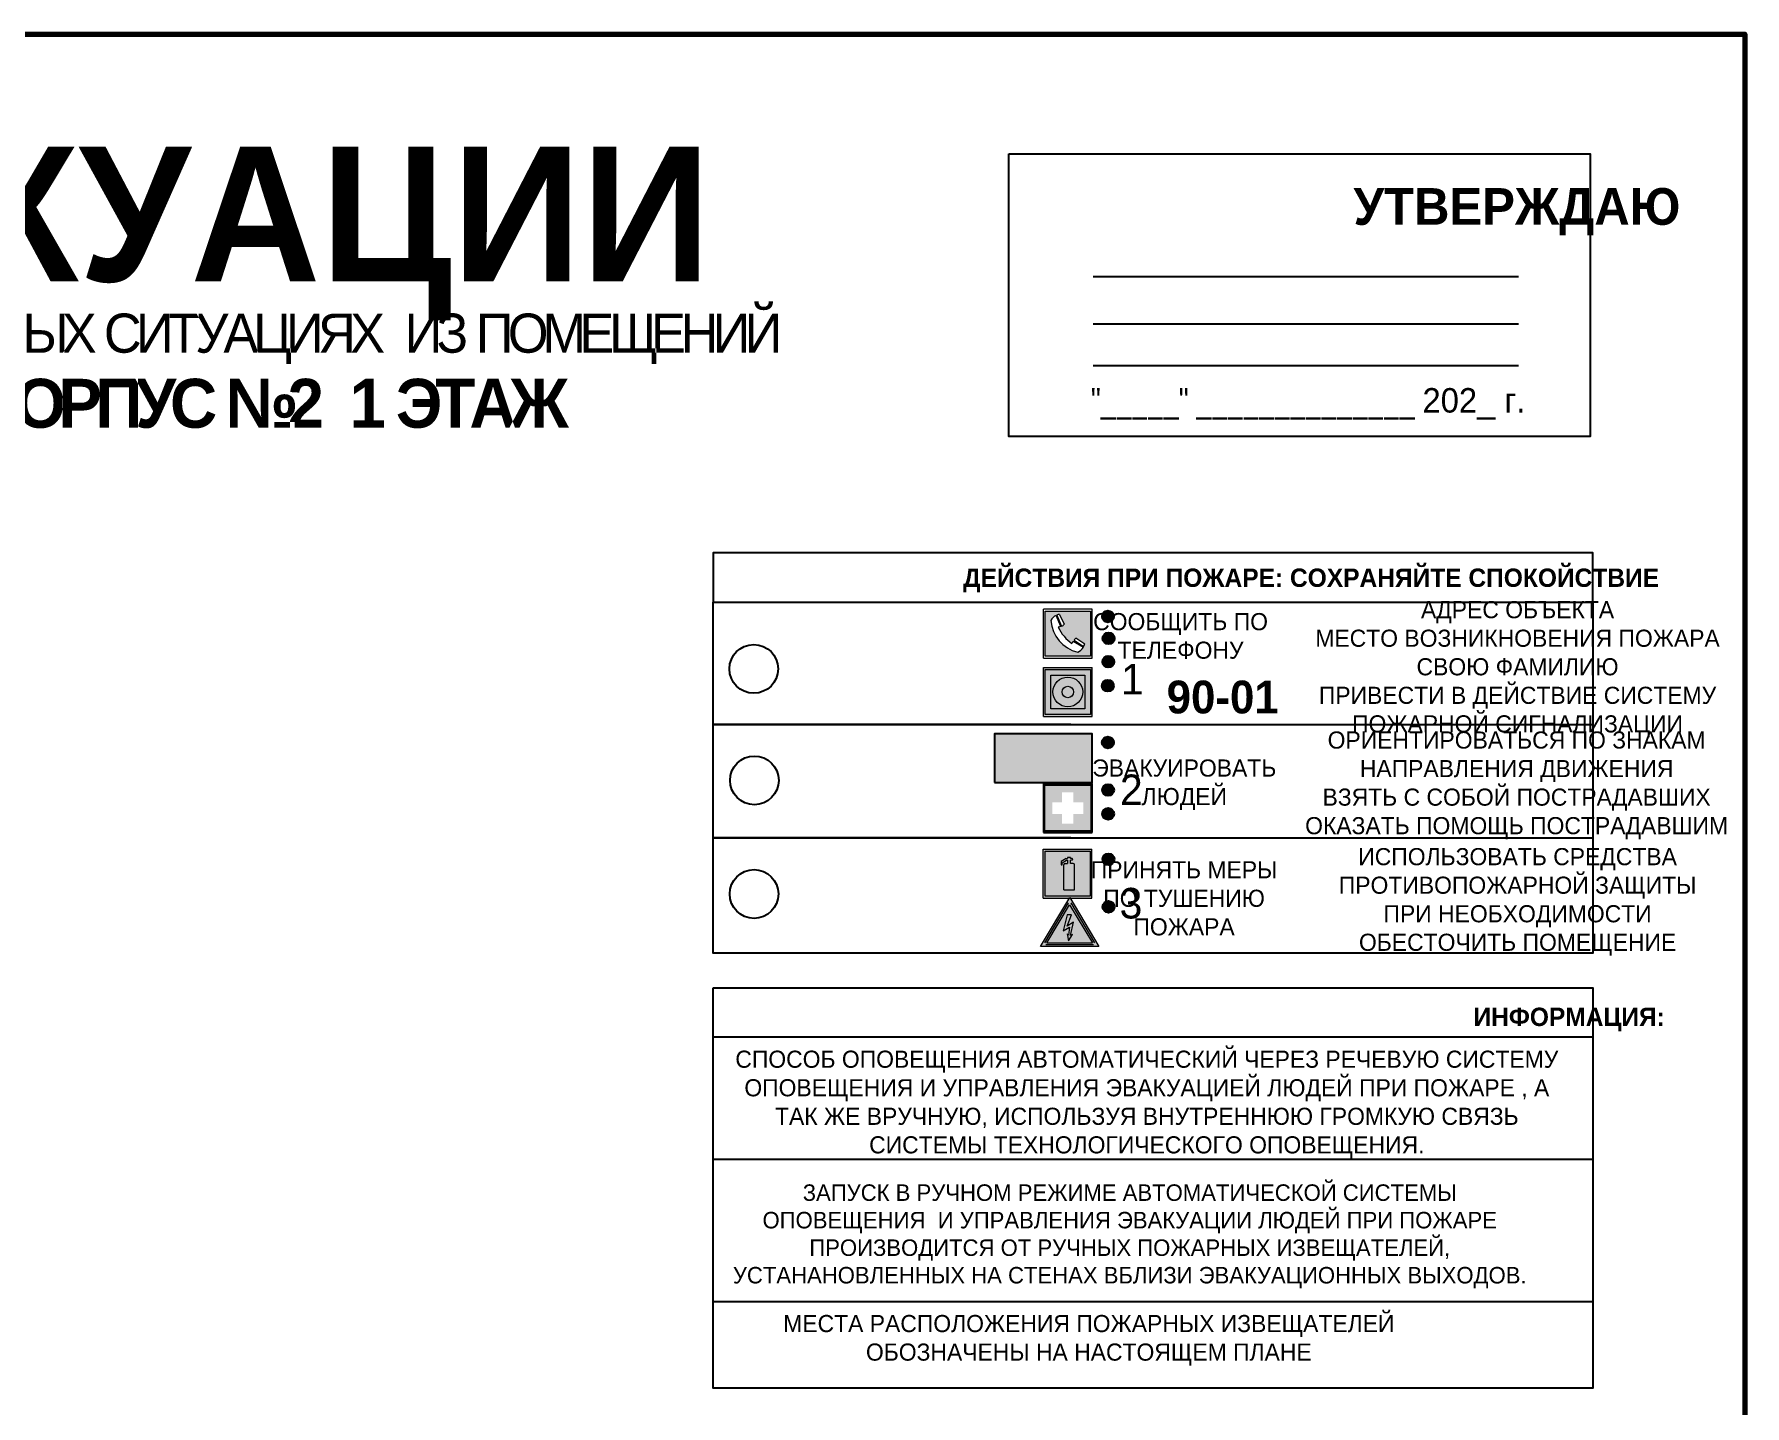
# Model space of a CAD drawing. Header units: millimetres. Extents: x 13810 to 67229, y 12374 to 21950.
# Drawn here: x 26197.6 to 26477.2, y 20438.6 to 20662.8 of the extents above; entities that cross this region are included whole.
import ezdxf

# ---------------------------------------------------------------- set-up
doc = ezdxf.new("R2010")
doc.units = ezdxf.units.MM
doc.styles.add('обычный', font='arial.ttf')

# ---------------------------------------------------------------- blocks, each defined once
blk = doc.blocks.new('A$C3E6D3DDE')
at = {"lineweight": 5}
h = blk.add_hatch(color=40, dxfattribs=at)
h.paths.add_polyline_path([(24.1, 1.45), (16.46, -11.35), (31.74, -11.35)])
h.paths.add_polyline_path([(24.09, -0.46), (30.03, -10.41), (18.14, -10.41)], flags=16)
h.paths.add_polyline_path([(24.54, -3.08), (23.41, -6.02), (25.13, -5.01), (24.33, -8.5), (24.82, -8.27), (23.79, -9.86), (23.4, -8.04), (23.8, -8.43), (24.04, -6.29), (22.39, -7.25), (23.44, -3.08)], flags=0)
h = blk.add_hatch(color=256, dxfattribs=at)
h.paths.add_polyline_path([(24.37, 0.03, 0.567511), (23.82, 0.03), (17.59, -10.4, 0.582454), (17.86, -10.88), (30.32, -10.88, 0.582149), (30.6, -10.4)])
h.paths.add_polyline_path([(24.09, -0.46), (18.14, -10.41), (30.03, -10.41)], flags=16)
h.paths.add_polyline_path([(24.54, -3.08), (23.41, -6.02), (25.13, -5.01), (24.33, -8.5), (24.82, -8.27), (23.79, -9.86), (23.4, -8.04), (23.8, -8.43), (24.04, -6.29), (22.39, -7.25), (23.44, -3.08)], flags=0)
h = blk.add_hatch(color=40, dxfattribs=at)
h.paths.add_polyline_path([(24.09, -0.46), (18.14, -10.41), (30.03, -10.41)])
h.paths.add_polyline_path([(24.82, -8.27), (23.79, -9.86), (23.4, -8.04), (23.8, -8.43), (24.04, -6.29), (22.39, -7.25), (23.44, -3.08), (24.54, -3.08), (23.41, -6.02), (25.13, -5.01), (24.33, -8.5)], flags=16)
at = {"color": 40, "lineweight": 5}
for p, q in [((16.46, -11.35), (24.1, 1.45)), ((24.1, 1.45), (31.74, -11.35))]:
    blk.add_line(p, q, dxfattribs=at)
at = {"lineweight": 5}
for p, q in [((17.59, -10.4), (23.82, 0.03)), ((24.37, 0.03), (30.6, -10.4)), ((18.14, -10.41), (24.09, -0.46)), ((23.44, -3.08), (22.39, -7.25)), ((23.41, -6.02), (24.54, -3.08)), ((24.54, -3.08), (23.44, -3.08)), ((24.09, -0.46), (30.03, -10.41)), ((22.39, -7.25), (24.04, -6.29)), ((23.8, -8.43), (23.4, -8.04)), ((23.4, -8.04), (23.79, -9.86)), ((25.13, -5.01), (23.41, -6.02)), ((23.79, -9.86), (24.82, -8.27)), ((24.04, -6.29), (23.8, -8.43)), ((24.33, -8.5), (25.13, -5.01)), ((24.82, -8.27), (24.33, -8.5)), ((17.86, -10.88), (30.32, -10.88)), ((18.14, -10.41), (30.03, -10.41))]:
    blk.add_line(p, q, dxfattribs=at)
at = {"color": 50, "lineweight": 5}
blk.add_line((31.74, -11.35), (16.46, -11.35), dxfattribs=at)
blk = doc.blocks.new('A$C456E1F9C')
at = {"lineweight": 5}
h = blk.add_hatch(color=242, dxfattribs=at)
h.paths.add_polyline_path([(0.51, -1.47), (0.51, -13.26), (12.29, -13.26), (12.29, -1.47)])
h.paths.add_polyline_path([(5.42, -4.95, -0.254479), (4.78, -5.4), (3.52, -2.53, -0.209735), (4.23, -2.4)], flags=16)
h.paths.add_polyline_path([(8.53, -8.6), (10.87, -10.17), (10.54, -10.76), (8.03, -9.13, -0.192251)], flags=16)
h.paths.add_polyline_path([(4.61, -5.49, 0.005518), (3.87, -5.72, 0.128647), (7.49, -10.01, 0.00809), (7.83, -9.33), (10.47, -10.97, -0.16736), (8.99, -12.25, -0.327862), (1.95, -3.95, -0.166952), (3.36, -2.62)], flags=16)
at = {"color": 242, "lineweight": 5}
for p, q in [((0, -13.77), (0, -0.97)), ((12.8, -0.97), (0, -0.97)), ((4.61, -5.49), (3.36, -2.62)), ((3.52, -2.53), (4.78, -5.4)), ((4.23, -2.4), (5.42, -4.95)), ((12.8, -13.77), (12.8, -0.97)), ((10.81, -10.12), (8.53, -8.6)), ((7.83, -9.33), (10.47, -10.97)), ((8.03, -9.13), (10.54, -10.76)), ((10.54, -10.76), (10.8, -10.3)), ((10.8, -10.3), (10.81, -10.12)), ((0, -13.77), (12.8, -13.77))]:
    blk.add_line(p, q, dxfattribs=at)
blk.add_lwpolyline([(0.51, -1.47), (12.29, -1.47), (12.29, -13.26), (0.51, -13.26)], close=True, dxfattribs=at)
for centre, radius, start, end in [((4.59, -5.34), 2.99, 114.2845, 152.1974), ((11.12, -3.31), 9.19, 183.9915, 256.6009), ((4.02, -3.27), 0.891, 76.3284, 123.7092), ((14.98, -39.1), 35.17, 107.1487, 108.4135), ((13.86, -0.94), 11.08, 205.5536, 234.8762), ((4.68, -4.59), 0.824, 276.9621, 334.0723), ((8.94, -9.5), 0.989, 114.4092, 157.9388), ((-13.31, 0.8), 23.44, 332.5487, 334.4027), ((7.87, -9.46), 3, 291.9291, 329.9329)]:
    blk.add_arc(centre, radius, start, end, dxfattribs=at)
blk = doc.blocks.new('A$C54414219')
at = {"true_color": 0xffffff}
h = blk.add_hatch(color=7, dxfattribs=at)
h.paths.add_polyline_path([(2.39, -9.45), (2.39, -18.3), (11.23, -18.3), (11.23, -9.45)], flags=0)
h.paths.add_polyline_path([(10.71, -13.87, -1), (2.92, -13.87, -1)], flags=0)
h.paths.add_polyline_path([(8.3, -13.87, -1), (5.33, -13.87, -1)], flags=0)
h.paths.add_polyline_path([(0.41, -7.47), (0.41, -20.27), (13.21, -20.27), (13.21, -7.47)])
h.paths.add_polyline_path([(0.92, -19.77), (12.71, -19.77), (12.71, -7.98), (0.92, -7.98)], flags=16)
h.paths.add_polyline_path([(11.23, -9.45), (11.23, -18.3), (2.39, -18.3), (2.39, -9.45)], flags=0)
at = {"lineweight": 5}
h = blk.add_hatch(color=242, dxfattribs=at)
h.paths.add_polyline_path([(12.71, -7.98), (0.92, -7.98), (0.92, -19.77), (12.71, -19.77)])
h.paths.add_polyline_path([(11.23, -18.3), (2.39, -18.3), (2.39, -9.45), (11.23, -9.45)], flags=16)
h.paths.add_polyline_path([(10.71, -13.87, -1), (2.92, -13.87, -1)], flags=0)
h.paths.add_polyline_path([(8.3, -13.87, -1), (5.33, -13.87, -1)], flags=0)
at = {"true_color": 0xffffff}
h = blk.add_hatch(color=7, dxfattribs=at)
h.paths.add_polyline_path([(2.39, -9.45), (2.39, -18.3), (11.23, -18.3), (11.23, -9.45)])
h.paths.add_polyline_path([(10.71, -13.87, -1), (2.92, -13.87, -1)], flags=16)
h.paths.add_polyline_path([(8.3, -13.87, -1), (5.33, -13.87, -1)], flags=0)
at = {"lineweight": 5}
h = blk.add_hatch(color=242, dxfattribs=at)
h.paths.add_polyline_path([(2.92, -13.87, 1), (10.71, -13.87, 1)])
h.paths.add_polyline_path([(8.3, -13.87, -1), (5.33, -13.87, -1)], flags=16)
at = {"color": 242, "lineweight": 5}
for p, q in [((0.41, -20.27), (0.41, -7.47)), ((0.41, -7.47), (13.21, -7.47)), ((0.41, -7.47), (13.21, -7.47)), ((13.21, -20.27), (13.21, -7.47)), ((0.41, -20.27), (13.21, -20.27))]:
    blk.add_line(p, q, dxfattribs=at)
for points in [[(0.92, -7.98), (12.71, -7.98), (12.71, -19.77), (0.92, -19.77)], [(2.39, -9.45), (11.23, -9.45), (11.23, -18.3), (2.39, -18.3)]]:
    blk.add_lwpolyline(points, close=True, dxfattribs=at)
for radius in [3.89, 1.49]:
    blk.add_circle((6.81, -13.87), radius, dxfattribs=at)
blk = doc.blocks.new('A$C32E8229D')
at = {"true_color": 0xffffff}
blk.add_hatch(color=7, dxfattribs=at).paths.add_polyline_path([(0, 0), (0, -8), (16, -8), (16, 0)])
h = blk.add_hatch(color=126)
h.paths.add_polyline_path([(0.2, -0.2), (15.8, -0.2), (15.8, -7.8), (0.2, -7.8)])
h.paths.add_polyline_path([(13.49, -2.05), (12.08, -2.05), (11.37, -2.63, 0.162397), (11.29, -2.84), (11.29, -3.63), (10.35, -3.63), (10.35, -4.05), (11.68, -4.05), (11.68, -3.48), (12.26, -4.28), (11.29, -5.1), (11.29, -6.78), (11.85, -6.78), (11.85, -5.44), (12.8, -4.64), (12.8, -5.94), (14.46, -5.94), (14.46, -5.39), (13.45, -5.39), (13.45, -3.97), (12.46, -2.59), (13.15, -2.59), (13.69, -3.34), (14.18, -3)], flags=16)
h.paths.add_polyline_path([(10.74, -1.82, 1), (11.8, -1.82, 1)], flags=16)
h.paths.add_polyline_path([(9.39, -3.59), (5.99, -3.59), (6.56, -3.03), (5.91, -3.03), (5.1, -3.83), (5.91, -4.64), (6.56, -4.64), (5.99, -4.09), (9.39, -4.09)], flags=16)
h.paths.add_polyline_path([(4.29, -1.08), (1.72, -1.08), (1.72, -6.6), (4.29, -6.6)], flags=16)
at = {"color": 126}
blk.add_lwpolyline([(16, -8), (0, -8), (0, 0), (16, 0)], close=True, dxfattribs=at)
blk = doc.blocks.new('A$C18900ED3')
h = blk.add_hatch(color=126)
h.paths.add_polyline_path([(-0.18, -0.18), (-7.02, -0.18), (-7.02, -7.02), (-0.18, -7.02)])
h.paths.add_polyline_path([(-5.89, -4.46), (-5.89, -2.77), (-4.46, -2.77), (-4.46, -1.31), (-2.77, -1.31), (-2.77, -2.77), (-1.33, -2.77), (-1.33, -4.46), (-2.77, -4.46), (-2.77, -5.89), (-4.46, -5.89), (-4.46, -4.46)], flags=16)
at = {"color": 126}
for p, q in [((-7.2, 0), (-7.2, -7.2)), ((0, 0), (-7.2, 0)), ((0, -7.2), (0, 0)), ((-7.02, -7.02), (-7.02, -0.18)), ((-7.02, -0.18), (-0.18, -0.18)), ((-0.18, -0.18), (-0.18, -7.02)), ((-7.2, -7.2), (0, -7.2)), ((-0.18, -7.02), (-7.02, -7.02))]:
    blk.add_line(p, q, dxfattribs=at)
blk = doc.blocks.new('A$C3AD82952')
at = {"true_color": 0xf5f5ff}
h = blk.add_hatch(color=7, dxfattribs=at)
h.dxf.hatch_style = 1
h.paths.add_polyline_path([(8.21, 8.73, 0.414214), (7.89, 9.05), (7.22, 9.05), (7.22, 9.92), (7.59, 9.92, 1), (7.57, 10.36), (7.22, 10.36), (7.22, 10.6), (6.43, 10.6), (6.43, 10.36), (6.01, 10.36), (4.74, 9.59), (4.74, 8.69), (4.98, 8.73), (4.98, 9.26), (6.12, 9.91), (6.43, 9.91), (6.43, 9.05), (5.76, 9.05, 0.414214), (5.44, 8.73), (5.44, 2.2), (8.21, 2.2)], flags=0)
h.paths.add_polyline_path([(12.8, 12.8), (0, 12.8), (0, 0), (12.8, 0)])
h.paths.add_polyline_path([(0.51, 12.29), (12.29, 12.29), (12.29, 0.51), (0.51, 0.51)], flags=16)
h.paths.add_polyline_path([(4.74, 9.59), (6.01, 10.36), (6.43, 10.36), (6.43, 10.6), (7.22, 10.6), (7.22, 10.36), (7.59, 10.36, -0.94586), (7.59, 9.92), (7.22, 9.92), (7.22, 9.05), (7.89, 9.05, -0.414214), (8.21, 8.73), (8.21, 2.2), (5.44, 2.2), (5.44, 8.73, -0.414214), (5.76, 9.05), (6.43, 9.05), (6.43, 9.91), (6.12, 9.91), (4.98, 9.26), (4.98, 8.73), (4.74, 8.69)], flags=0)
h = blk.add_hatch(color=242)
h.dxf.hatch_style = 1
h.paths.add_polyline_path([(12.29, 12.29), (0.51, 12.29), (0.51, 0.51), (12.29, 0.51)])
h.paths.add_polyline_path([(4.74, 8.69), (4.74, 9.59), (6.01, 10.36), (6.43, 10.36), (6.43, 10.6), (7.22, 10.6), (7.22, 10.36), (7.59, 10.36, -0.94586), (7.59, 9.92), (7.22, 9.92), (7.22, 9.05), (7.89, 9.05, -0.414214), (8.21, 8.73), (8.21, 2.2), (5.44, 2.2), (5.44, 8.73, -0.414214), (5.76, 9.05), (6.43, 9.05), (6.43, 9.91), (6.12, 9.91), (4.98, 9.26), (4.98, 8.73)], flags=16)
h = blk.add_hatch(color=7, dxfattribs=at)
h.dxf.hatch_style = 1
h.paths.add_polyline_path([(8.21, 8.73, 0.414214), (7.89, 9.05), (7.22, 9.05), (7.22, 9.92), (7.59, 9.92, 1), (7.57, 10.36), (7.22, 10.36), (7.22, 10.6), (6.43, 10.6), (6.43, 10.36), (6.01, 10.36), (4.74, 9.59), (4.74, 8.69), (4.98, 8.73), (4.98, 9.26), (6.12, 9.91), (6.43, 9.91), (6.43, 9.05), (5.76, 9.05, 0.414214), (5.44, 8.73), (5.44, 2.2), (8.21, 2.2)])
at = {"color": 242, "lineweight": 5}
for p, q in [((0, 0), (0, 12.8)), ((0, 12.8), (12.8, 12.8)), ((6.01, 10.36), (4.74, 9.59)), ((4.74, 9.59), (4.74, 8.69)), ((4.98, 9.26), (6.12, 9.91)), ((4.98, 8.73), (4.98, 9.26)), ((5.76, 9.05), (6.43, 9.05)), ((6.01, 10.36), (6.43, 10.36)), ((6.12, 9.91), (6.43, 9.91)), ((7.22, 10.6), (6.43, 10.6)), ((6.43, 10.6), (6.43, 10.36)), ((6.43, 9.91), (6.43, 9.05)), ((7.22, 10.36), (7.22, 10.6)), ((7.59, 10.36), (7.22, 10.36)), ((7.22, 9.05), (7.22, 9.92)), ((7.59, 9.92), (7.22, 9.92)), ((7.89, 9.05), (7.22, 9.05)), ((12.8, 0), (12.8, 12.8)), ((4.74, 8.69), (4.98, 8.73)), ((5.44, 2.2), (5.44, 8.73)), ((8.21, 2.2), (8.21, 8.73)), ((0, 0), (12.8, 0)), ((5.44, 2.2), (8.21, 2.2))]:
    blk.add_line(p, q, dxfattribs=at)
blk.add_lwpolyline([(0.51, 12.29), (12.29, 12.29), (12.29, 0.51), (0.51, 0.51)], close=True, dxfattribs=at)
for centre, radius, start, end in [((5.76, 8.73), 0.32, 90, 180), ((7.58, 10.14), 0.223, 273.1875, 86.8125), ((7.89, 8.73), 0.32, 0, 90)]:
    blk.add_arc(centre, radius, start, end, dxfattribs=at)

msp = doc.modelspace()

# ---------------------------------------------------------------- hatches: boundary and pattern name
at = {"lineweight": 0}
h = msp.add_hatch(color=256, dxfattribs=at)
h.dxf.hatch_style = 1
h.paths.add_polyline_path([(26372.17, 20567.62, 1), (26374.1, 20567.62, 1)])
h = msp.add_hatch(color=256, dxfattribs=at)
h.dxf.hatch_style = 1
h.paths.add_polyline_path([(26372.28, 20564.03, 1), (26374.21, 20564.03, 1)])
h = msp.add_hatch(color=256, dxfattribs=at)
h.dxf.hatch_style = 1
h.paths.add_polyline_path([(26372.24, 20560.22, 1), (26374.17, 20560.22, 1)])
h = msp.add_hatch(color=256, dxfattribs=at)
h.dxf.hatch_style = 1
h.paths.add_polyline_path([(26372.16, 20556.29, 1), (26374.09, 20556.29, 1)])
h = msp.add_hatch(color=256, dxfattribs=at)
h.dxf.hatch_style = 1
h.paths.add_polyline_path([(26372.17, 20547.02, 1), (26374.1, 20547.02, 1)])
h = msp.add_hatch(color=256, dxfattribs=at)
h.dxf.hatch_style = 1
h.paths.add_polyline_path([(26372.21, 20539.24, 1), (26374.14, 20539.24, 1)])
h = msp.add_hatch(color=256, dxfattribs=at)
h.dxf.hatch_style = 1
h.paths.add_polyline_path([(26372.2, 20535.34, 1), (26374.13, 20535.34, 1)])
h = msp.add_hatch(color=256, dxfattribs=at)
h.dxf.hatch_style = 1
h.paths.add_polyline_path([(26372.26, 20527.92, 1), (26374.19, 20527.92, 1)])
h = msp.add_hatch(color=256, dxfattribs=at)
h.dxf.hatch_style = 1
h.paths.add_polyline_path([(26372.26, 20520.15, 1), (26374.2, 20520.15, 1)])

# ---------------------------------------------------------------- linework, layer by layer
at = {"color": 2, "lineweight": 100}
msp.add_lwpolyline([(25877.24, 20662.83), (26477.24, 20662.83), (26477.24, 20267.83), (25877.24, 20267.83)], close=True, dxfattribs=at)
for points in [[(26356.95, 20643.26), (26451.96, 20643.26), (26451.96, 20597.05), (26356.95, 20597.05)], [(26308.63, 20569.97), (26452.4, 20569.97), (26452.4, 20578.02), (26308.63, 20578.02)], [(26308.63, 20569.97), (26452.4, 20569.97), (26452.4, 20512.57), (26308.63, 20512.57)]]:
    msp.add_lwpolyline(points, close=True)
for points in [[(26370.7, 20623.21), (26440.23, 20623.21)], [(26370.7, 20615.45), (26440.23, 20615.45)], [(26370.7, 20608.66), (26440.23, 20608.66)], [(26367.05, 20549.97), (26308.63, 20549.97), (26452.4, 20549.97)], [(26367.05, 20531.4), (26308.63, 20531.4), (26452.4, 20531.4)]]:
    msp.add_lwpolyline(points)
at = {"color": 0}
msp.add_lwpolyline([(26308.63, 20506.91), (26452.4, 20506.91), (26452.4, 20441.46), (26308.63, 20441.46)], close=True, dxfattribs=at)
for points in [[(26308.63, 20498.86), (26452.4, 20498.86)], [(26308.63, 20478.86), (26452.4, 20478.86)], [(26308.63, 20455.61), (26452.4, 20455.61)]]:
    msp.add_lwpolyline(points, dxfattribs=at)
for centre, radius in [((26373.14, 20567.62), 0.966), ((26315.25, 20559.05), 3.98), ((26373.24, 20564.03), 0.966), ((26373.2, 20560.22), 0.966), ((26373.12, 20556.29), 0.966), ((26373.13, 20547.02), 0.966), ((26315.35, 20540.82), 3.98), ((26373.17, 20539.24), 0.966), ((26373.17, 20535.34), 0.966), ((26373.22, 20527.92), 0.966), ((26315.29, 20522.24), 3.98), ((26373.23, 20520.15), 0.966)]:
    msp.add_circle(centre, radius)

# ---------------------------------------------------------------- block references
for name, p, xscale, yscale, zscale in [('A$C456E1F9C', (26362.58, 20569.43), 0.625, 0.625, 0.625), ('A$C54414219', (26362.32, 20563.94), 0.625, 0.625, 0.625), ('A$C18900ED3', (26370.58, 20540.3), 1.111111111007631, 1.111111111007631, 1.111111111007631), ('A$C3AD82952', (26362.53, 20521.57), 0.625, 0.625, 0.625), ('A$C3E6D3DDE', (26351.82, 20520.76), 0.625, 0.625, 0.625)]:
    msp.add_blockref(name, p, dxfattribs=dict(xscale=xscale, yscale=yscale, zscale=zscale))
at = {"xscale": -1}
msp.add_blockref('A$C32E8229D', (26370.58, 20548.45), dxfattribs=at)

# ---------------------------------------------------------------- texts
at = {"lineweight": 0, "style": 'обычный'}
for s, insert, char_height, width, attachment_point in [('{\\fProxima Nova Rg|b1|i0|c204|p2;ПЛАН ЭВАКУАЦИИ}', (26031.04, 20644.42), 22, 493.8901, 1), ('\\pi-18,l18,t18;{\\fProxima Nova Rg|b1|i0|c204|p2;УТВЕРЖДАЮ\\H1.1997x; }', (26439.99, 20633.79), 6, 126.6484, 5), ('{\\fArial Narrow|b0|i0|c204|p34;"_____" ______________ \\fProxima Nova Rg|b0|i0|c204|p2;202_ г. }', (26405.86, 20602.38), 4, 78.6503, 5), ('{\\fProxima Nova Rg|b1|i0|c204|p2;ДЕЙСТВИЯ ПРИ ПОЖАРЕ: СОХРАНЯЙТЕ СПОКОЙСТВИЕ\\H1.6644x; }', (26406.34, 20573.52), 3, 175.1736, 5), ('\\pi-8.4,l8.4,t8.4;{\\fProxima Nova Rg|b0|i0|c204|p2;АДРЕС ОБЪЕКТА\\PМЕСТО ВОЗНИКНОВЕНИЯ ПОЖАРА \\PСВОЮ ФАМИЛИЮ\\PПРИВЕСТИ В ДЕЙСТВИЕ СИСТЕМУ \\PПОЖАРНОЙ СИГНАЛИЗАЦИИ}', (26440.09, 20558.99), 2.8, 126.6484, 5), ('{\\fProxima Nova Rg|b0|i0|c204|p2;СООБЩИТЬ ПО \\PТЕЛЕФОНУ}', (26385.01, 20564.42), 2.8, 126.6484, 5), ('{\\fProxima Nova Rg|b0|i0|c204|p2;1\\H1.1667x; }', (26377.12, 20557.36), 5, 126.6484, 5), ('{\\fProxima Nova Rg|b1|i0|c204|p2;\\H1.0714x;90-01\\fProxima Nova Rg|b0|i0|c204|p2;\\H0.93331x; \\H1.3449x; }', (26391.89, 20554.41), 5, 126.6484, 5), ('\\pi-8.4,l8.4,t8.4;{\\fProxima Nova Rg|b0|i0|c204|p2;ОРИЕНТИРОВАТЬСЯ ПО ЗНАКАМ \\PНАПРАВЛЕНИЯ ДВИЖЕНИЯ\\PВЗЯТЬ С СОБОЙ ПОСТРАДАВШИХ\\PОКАЗАТЬ ПОМОЩЬ ПОСТРАДАВШИМ}', (26439.94, 20540.01), 2.8, 126.6484, 5), ('{\\fProxima Nova Rg|b0|i0|c204|p2;ЭВАКУИРОВАТЬ \\PЛЮДЕЙ}', (26385.62, 20540.1), 2.8, 126.6484, 5), ('{\\fProxima Nova Rg|b0|i0|c204|p2;2\\H1.1967x; }', (26376.96, 20539.27), 5, 126.6484, 5), ('\\pi-8.4,l8.4,t8.4;{\\fProxima Nova Rg|b0|i0|c204|p2;ИСПОЛЬЗОВАТЬ СРЕДСТВА \\PПРОТИВОПОЖАРНОЙ ЗАЩИТЫ \\PПРИ НЕОБХОДИМОСТИ \\PОБЕСТОЧИТЬ ПОМЕЩЕНИЕ}', (26440.1, 20520.94), 2.8, 126.6484, 5), ('{\\fProxima Nova Rg|b0|i0|c204|p2;ПРИНЯТЬ МЕРЫ \\PПО ТУШЕНИЮ \\PПОЖАРА}', (26385.58, 20521.52), 2.8, 126.6484, 5), ('{\\fProxima Nova Rg|b0|i0|c204|p2;3\\H1.1967x; }', (26376.9, 20520.7), 5, 126.6484, 5), ('{\\fProxima Nova Rg|b1|i0|c204|p2;ИНФОРМАЦИЯ:\\H1.1997x; }', (26448.53, 20501.72), 3, 175.1736, 5), ('{\\fProxima Nova Rg|b0|i0|c204|p2;СПОСОБ ОПОВЕЩЕНИЯ АВТОМАТИЧЕСКИЙ ЧЕРЕЗ РЕЧЕВУЮ СИСТЕМУ ОПОВЕЩЕНИЯ И УПРАВЛЕНИЯ ЭВАКУАЦИЕЙ ЛЮДЕЙ ПРИ ПОЖАРЕ , А ТАК ЖЕ ВРУЧНУЮ, ИСПОЛЬЗУЯ ВНУТРЕННЮЮ ГРОМКУЮ СВЯЗЬ СИСТЕМЫ ТЕХНОЛОГИЧЕСКОГО ОПОВЕЩЕНИЯ.}', (26379.49, 20487.82), 2.8, 137.0334, 5), ('{\\fProxima Nova Rg|b0|i0|c204|p2;\\P\\pt8.1;ЗАПУСК В РУЧНОМ РЕЖИМЕ АВТОМАТИЧЕСКОЙ СИСТЕМЫ ОПОВЕЩЕНИЯ  И УПРАВЛЕНИЯ ЭВАКУАЦИИ ЛЮДЕЙ ПРИ ПОЖАРЕ ПРОИЗВОДИТСЯ ОТ РУЧНЫХ ПОЖАРНЫХ ИЗВЕЩАТЕЛЕЙ, УСТАНАНОВЛЕННЫХ НА СТЕНАХ ВБЛИЗИ ЭВАКУАЦИОННЫХ ВЫХОДОВ. }', (26376.7, 20468.52), 2.7, 131.4512, 5), ('\\pt8.4;{\\fProxima Nova Rg|b0|i0|c204|p2;\\PМЕСТА РАСПОЛОЖЕНИЯ ПОЖАРНЫХ ИЗВЕЩАТЕЛЕЙ ОБОЗНАЧЕНЫ НА НАСТОЯЩЕМ ПЛАНЕ}', (26370.01, 20451.6), 2.8, 118.5618, 5)]:
    msp.add_mtext(s, dxfattribs=dict(at, insert=insert, char_height=char_height, width=width, attachment_point=attachment_point))
at = {"color": 1, "lineweight": 0, "insert": (26181.52, 20617.32), "char_height": 8, "width": 449.2158, "attachment_point": 5, "style": 'обычный'}
msp.add_mtext('{\\fArial Black|b1|i0|c204|p34;\\H2x;\\T0.85;  \\fArial Narrow|b0|i0|c204|p34;\\H0.8x;\\W0.9;\\P\\fProxima Nova Rg|b0|i0|c204|p2;\\H0.5x;\\W1;\\C256;ПРИ ПОЖАРЕ  ИЛИ ДРУГИХ ЧРЕЗВЫЧАЙНЫХ СИТУАЦИЯХ  ИЗ ПОМЕЩЕНИЙ \\fProxima Nova Rg|b1|i0|c204|p2;\\H1.25x;\\PЗДАНИЯ УПРАВЛЕНИЯ  КОРПУС №2  1 ЭТАЖ}', dxfattribs=at)

doc.saveas('drawing.dxf')
